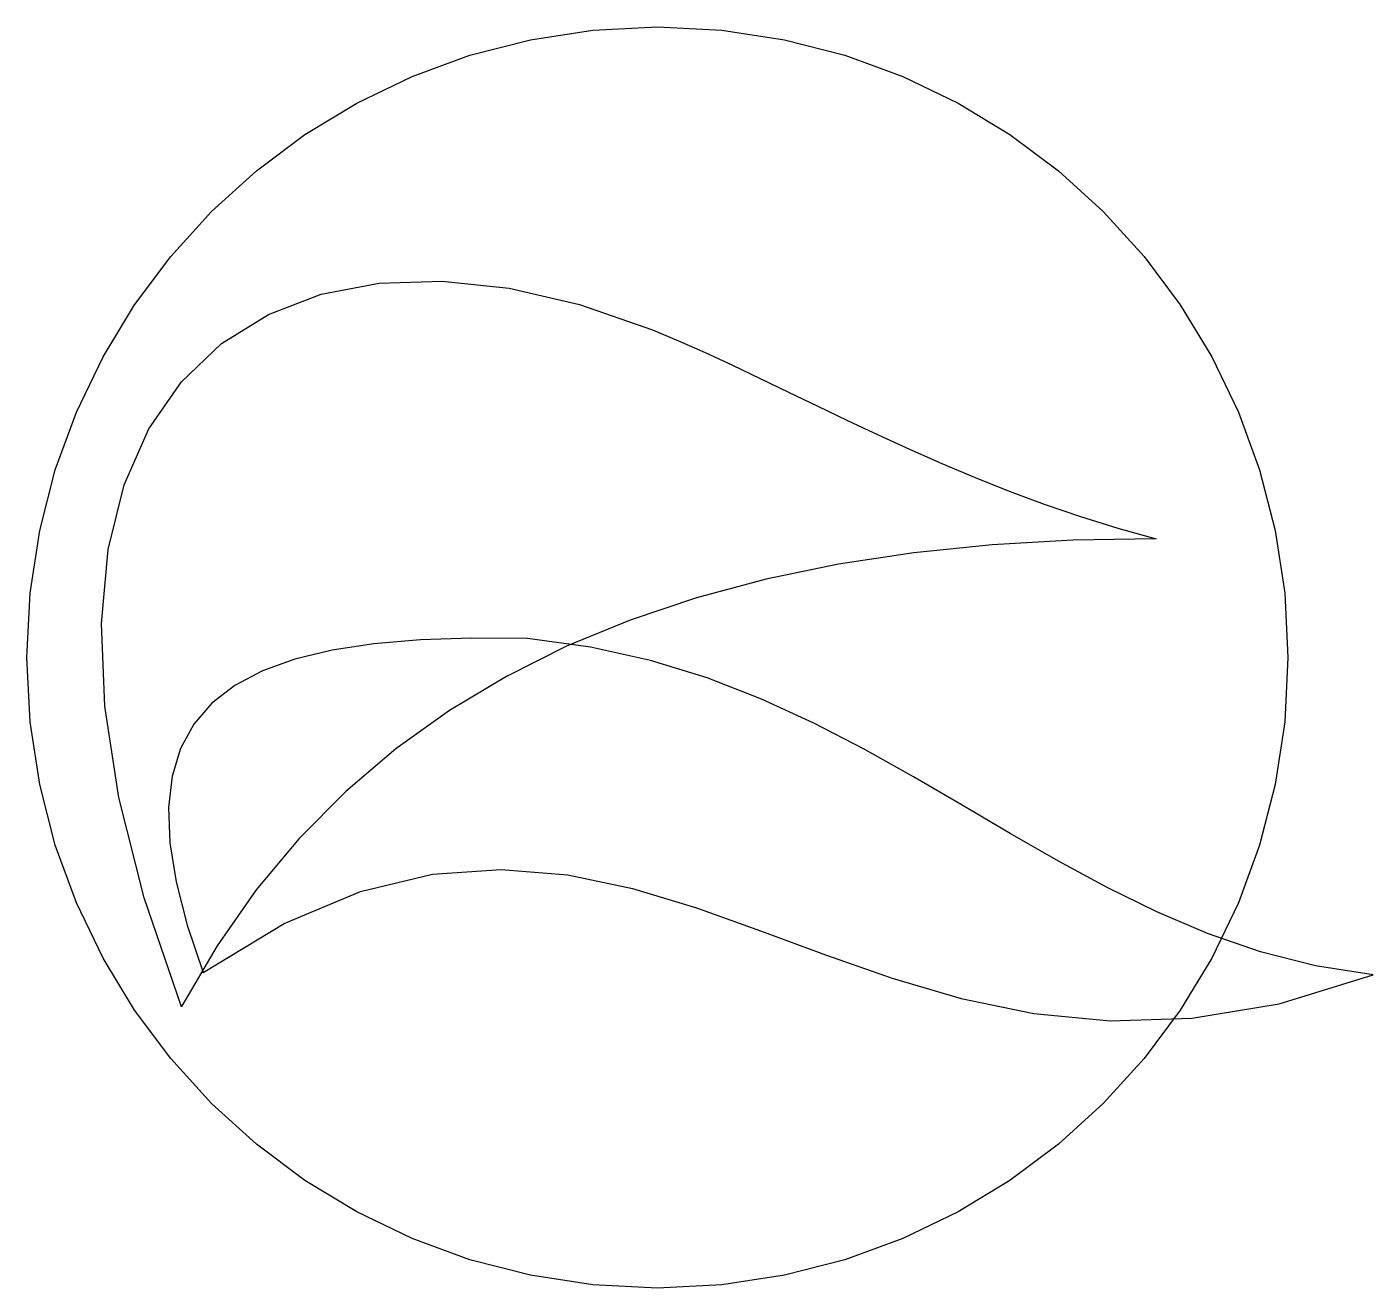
# Model space of a CAD drawing. Extents: x 0.1 to 29.9, y 0.1 to 28.
import ezdxf

# ---------------------------------------------------------------- set-up
doc = ezdxf.new("R2010")
doc.units = 0
doc.layers.add('Capa_1', color=7, linetype='CONTINUOUS')

msp = doc.modelspace()

# ---------------------------------------------------------------- linework, layer by layer
at = {"layer": 'Capa_1', "color": 7}
for points in [[(27.998103, 14.0596), (27.926143, 12.63447), (27.714926, 11.2505), (27.371461, 9.91471), (26.90275, 8.6341), (26.315804, 7.41568), (25.617628, 6.26644), (24.81523, 5.19341), (23.915611, 4.20358), (22.92578, 3.30396), (21.852748, 2.50156), (20.703515, 1.80338), (19.48509, 1.21644), (18.204478, 0.74773), (16.868688, 0.40426), (15.484723, 0.19304), (14.05959, 0.12104), (12.634457, 0.19304), (11.250492, 0.40426), (9.914701, 0.74773), (8.634089, 1.21644), (7.415665, 1.80339), (6.266431, 2.50156), (5.193398, 3.30396), (4.203565, 4.20358), (3.303949, 5.19341), (2.501547, 6.26644), (1.80337, 7.41568), (1.216425, 8.6341), (0.747716, 9.91471), (0.404249, 11.2505), (0.19303, 12.63447), (0.121068, 14.0596), (0.193031, 15.48473), (0.404249, 16.8687), (0.747716, 18.20449), (1.216426, 19.4851), (1.803372, 20.70352), (2.501548, 21.85276), (3.303946, 22.92579), (4.203566, 23.91562), (5.193396, 24.81524), (6.266428, 25.61764), (7.415661, 26.31582), (8.634086, 26.90276), (9.914698, 27.37147), (11.250488, 27.71494), (12.634453, 27.92616), (14.059586, 27.99816), (15.484719, 27.92616), (16.868684, 27.71494), (18.204474, 27.37147), (19.485086, 26.90276), (20.70351, 26.31581), (21.852744, 25.61764), (22.925777, 24.81524), (23.915606, 23.91562), (24.815222, 22.92579), (25.617623, 21.85276), (26.3158, 20.70352), (26.902745, 19.4851), (27.371455, 18.20449), (27.714922, 16.8687), (27.926141, 15.48473)], [(3.538054, 6.33815), (2.712397, 8.74821), (2.152, 10.96437), (1.8422, 12.98605), (1.768334, 14.81265), (1.915736, 16.44358), (2.269742, 17.87826), (2.81569, 19.1161), (3.538916, 20.1565), (4.424754, 20.99888), (5.458542, 21.64267), (6.625614, 22.08725), (7.911311, 22.33204), (9.300965, 22.37644), (10.779911, 22.21987), (12.333484, 21.86176), (13.947031, 21.30154), (14.525266, 21.05951), (15.114461, 20.79804), (15.715637, 20.51995), (16.329819, 20.22808), (16.958026, 19.92526), (17.601287, 19.61432), (18.260619, 19.2981), (18.93705, 18.97942), (19.631597, 18.66113), (20.34529, 18.34604), (21.079145, 18.037), (21.83419, 17.73684), (22.611445, 17.44839), (23.411934, 17.17448), (24.23668, 16.91794), (25.086705, 16.68161), (23.242168, 16.65141), (21.455459, 16.54976), (19.728407, 16.37413), (18.062843, 16.12236), (16.460594, 15.79221), (14.923492, 15.38142), (13.453365, 14.88773), (12.052046, 14.30888), (10.72136, 13.64262), (9.463142, 12.88668), (8.279217, 12.03882), (7.171416, 11.09677), (6.14157, 10.05828), (5.191508, 8.9211), (4.323059, 7.68296), (3.538054, 6.34161), (3.538054, 6.34139), (3.538054, 6.34118), (3.538054, 6.34096), (3.538054, 6.34075), (3.538054, 6.34053), (3.538054, 6.34032), (3.538054, 6.3401), (3.538054, 6.33988), (3.538054, 6.33966), (3.538054, 6.33945), (3.538054, 6.33923), (3.538054, 6.33902), (3.538054, 6.3388), (3.538054, 6.33859), (3.538054, 6.33837)], [(4.020589, 7.09642), (5.810666, 8.1795), (7.493042, 8.88748), (9.085827, 9.26969), (10.607132, 9.37547), (12.075064, 9.25416), (13.507733, 8.9551), (14.923247, 8.52763), (16.339717, 8.02108), (17.775252, 7.4848), (19.24796, 6.96811), (20.77595, 6.52037), (22.377334, 6.19091), (24.070218, 6.02907), (25.872713, 6.08417), (27.802928, 6.40558), (29.878972, 7.04261), (28.604339, 7.24584), (27.38854, 7.55599), (26.222001, 7.95761), (25.09515, 8.43525), (23.998413, 8.97349), (22.922222, 9.55688), (21.857, 10.16997), (20.793174, 10.79734), (19.721174, 11.42354), (18.631427, 12.03312), (17.514359, 12.61065), (16.360397, 13.14069), (15.159972, 13.6078), (13.903506, 13.99653), (12.58143, 14.29145), (11.184171, 14.47711), (9.949872, 14.48711), (8.818326, 14.44971), (7.789987, 14.36171), (6.865307, 14.21987), (6.044738, 14.02082), (5.328734, 13.7612), (4.717743, 13.43766), (4.212224, 13.04685), (3.812627, 12.58542), (3.519398, 12.05003), (3.332998, 11.43731), (3.253875, 10.74393), (3.282483, 9.96652), (3.419273, 9.10174), (3.664697, 8.14624), (4.019211, 7.09667), (4.019297, 7.09667), (4.019383, 7.09667), (4.019469, 7.09667), (4.019555, 7.09668), (4.019641, 7.09668), (4.019728, 7.09668), (4.019814, 7.09668), (4.0199, 7.09669), (4.019986, 7.09669), (4.020072, 7.09669), (4.020158, 7.09669), (4.020245, 7.09669), (4.020331, 7.09669), (4.020417, 7.0967), (4.020503, 7.09668)]]:
    msp.add_lwpolyline(points, close=True, dxfattribs=at)

doc.saveas('drawing.dxf')
